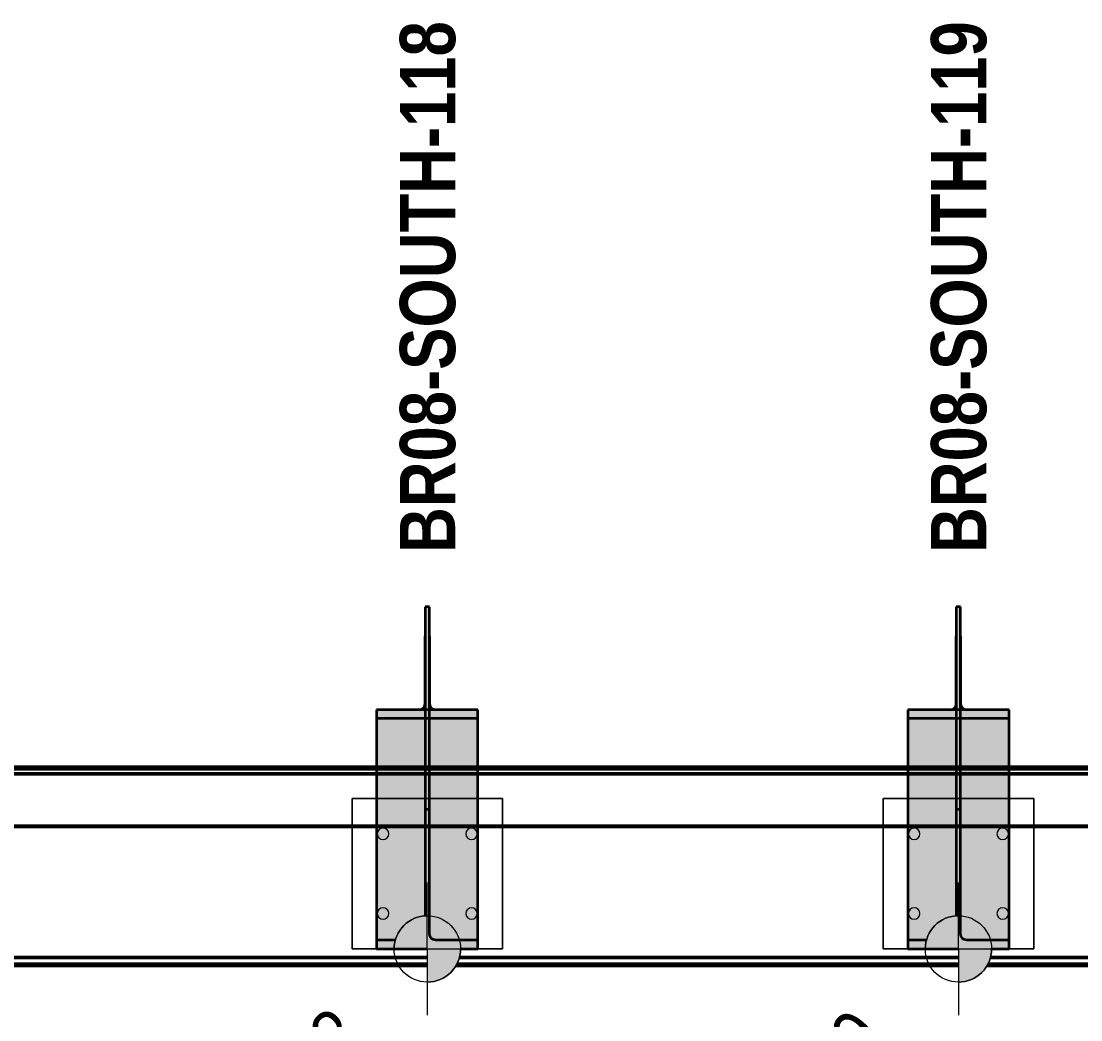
# Model space of a CAD drawing. Header units: metres. Extents: x 4 to 49, y -1186 to 3.
# Drawn here: x 21.344 to 23.738, y -1182.786 to -1180.531 of the extents above; entities that cross this region are included whole.
import ezdxf

# ---------------------------------------------------------------- set-up
doc = ezdxf.new("R2010")
doc.units = ezdxf.units.M
for name, color, linetype, lineweight in [('A-ANNO-NOTE', 7, 'Continuous', 9), ('A-GENM', 7, 'Continuous', 35), ('A-GENM-IDEN', 7, 'Continuous', 18), ('A-WALL', 7, 'Continuous', 50), ('S-FNDN-IDEN', 7, 'Continuous', 18), ('S-FSTN', 7, 'Continuous', 18)]:
    doc.layers.add(name, color=color, linetype=linetype, lineweight=lineweight)
doc.styles.add('Arial Narrow_4', font='ARIALN.TTF', dxfattribs={"height": 0.125})
doc.styles.add('Arial Narrow_B_1', font='ARIALNB.TTF', dxfattribs={"height": 0.125})

# ---------------------------------------------------------------- blocks, each defined once
blk = doc.blocks.new('Walls 2 - Walls 2-6845191-DRG-2873222 - SOUTHERN SCREEN POST - PLAN')
at = {"layer": 'A-WALL'}
for p, q in [((207.2997, 1205.0022), (241.7063, 1208.0124)), ((207.2999, 1205.0016), (241.7065, 1208.0118)), ((207.336, 1204.8866), (241.7388, 1207.8962)), ((207.3396, 1204.8752), (241.742, 1207.8851)), ((241.743, 1207.8815), (207.3406, 1204.872)), ((231.6783, 1207.4506), (232.8089, 1207.5495)), ((231.6786, 1207.4478), (232.8076, 1207.5465)), ((232.8031, 1207.5311), (231.6799, 1207.4328)), ((230.483, 1207.346), (231.6137, 1207.445)), ((230.4833, 1207.3432), (231.6123, 1207.442)), ((231.6078, 1207.4265), (230.4846, 1207.3282)), ((229.2877, 1207.2415), (230.4183, 1207.3404)), ((229.288, 1207.2386), (230.417, 1207.3374)), ((230.4125, 1207.3219), (229.2893, 1207.2237))]:
    blk.add_line(p, q, dxfattribs=at)
blk = doc.blocks.new('BR08_GEN_POST_0 - 610UB_BASE-V8-DRG-2873222 - SOUTHERN SCREEN POST - PLAN')
at = {"layer": 'A-GENM', "true_color": 0xc0c0c0}
for points in [[(0.005, 0.7066), (0.005, 0.7721), (-0.005, 0.7721), (-0.005, 0.7066)], [(0.019, 0.5402), (0.0159, 0.5406), (0.0129, 0.5416), (0.0103, 0.5432), (0.0081, 0.5453), (0.0064, 0.5478), (0.0054, 0.5506), (0.005, 0.5536), (0.005, 0.7066), (-0.005, 0.7066), (-0.0054, 0.5506), (-0.0064, 0.5478), (-0.0081, 0.5453), (-0.0103, 0.5432), (-0.0129, 0.5416), (-0.0159, 0.5406), (-0.019, 0.5402)], [(0.1145, 0.5209), (0.1145, 0.5402), (-0.1145, 0.5402), (-0.1145, 0.5209), (0.1069, 0.5209)]]:
    blk.add_hatch(color=9, dxfattribs=at).paths.add_polyline_path(points)
h = blk.add_hatch(color=9, dxfattribs=at)
h.paths.add_polyline_path([(0.1145, 0), (0.1145, 0.5209), (-0.1145, 0.5209), (-0.1145, 0), (0.1069, 0)])
h.paths.add_polyline_path([(-0.075, 0.0001), (-0.0746, 0.0083), (-0.0732, 0.0164), (-0.071, 0.0243), (-0.0679, 0.0319), (-0.064, 0.0391), (-0.0594, 0.0459), (-0.054, 0.0521), (-0.048, 0.0577), (-0.0414, 0.0626), (-0.0343, 0.0668), (-0.0268, 0.0701), (-0.019, 0.0726), (-0.0109, 0.0743), (-0.0027, 0.075), (0, 0.0746), (0, 0.0001), (-0.075, 0.0001)])
at = {"layer": 'A-GENM'}
for p, q in [((0.005, 0.7724), (-0.005, 0.7724)), ((-0.005, 0.7724), (-0.005, 0.7066)), ((-0.005, 0.771), (-0.005, 0.3148)), ((0.005, 0.7066), (0.005, 0.7724)), ((0.005, 0.3148), (0.005, 0.771)), ((-0.005, 0.5536), (-0.005, 0.7066)), ((0.005, 0.7066), (0.005, 0.5536)), ((-0.019, 0.5402), (-0.1145, 0.5402)), ((-0.1145, 0.5402), (-0.1145, 0.5209)), ((-0.1145, 0.5402), (-0.1145, 0.0199)), ((0.019, 0.5402), (-0.019, 0.5402)), ((0.1145, 0.5402), (0.019, 0.5402)), ((0.1145, 0.5209), (0.1145, 0.5402)), ((0.1145, 0.0199), (0.1145, 0.5402)), ((-0.1145, 0.5209), (0.1145, 0.5209)), ((-0.1145, 0.5209), (-0.1145, 0)), ((0.1145, 0), (0.1145, 0.5209)), ((-0.005, 0.3148), (-0.005, 0.0749)), ((0.005, 0.3148), (-0.005, 0.3148)), ((0.005, 0.0341), (0.005, 0.3148)), ((-0.1145, 0.0199), (-0.1145, 0)), ((-0.0723, 0.0199), (-0.1145, 0.0199)), ((-0.1145, 0), (0.0004, 0)), ((0.1145, 0.0199), (0.019, 0.0199)), ((0.075, 0), (0.1145, 0)), ((0.1145, 0), (0.1145, 0.0199))]:
    blk.add_line(p, q, dxfattribs=at)
at = {"layer": 'A-GENM', "flags": 128}
for points in [[(-0.019, 0.5402), (-0.0159, 0.5406), (-0.0129, 0.5416), (-0.0103, 0.5432), (-0.0081, 0.5453), (-0.0064, 0.5478), (-0.0054, 0.5506), (-0.005, 0.5536)], [(0.005, 0.5536), (0.0054, 0.5506), (0.0064, 0.5478), (0.0081, 0.5453), (0.0103, 0.5432), (0.0129, 0.5416), (0.0159, 0.5406), (0.019, 0.5402)], [(0.019, 0.0199), (0.0159, 0.0203), (0.0129, 0.0213), (0.0103, 0.023), (0.0081, 0.0253), (0.0064, 0.028), (0.0054, 0.031), (0.005, 0.0341)]]:
    blk.add_lwpolyline(points, dxfattribs=at)
blk = doc.blocks.new('BR08_GEN_POST_0 - 610UB_BASE-V9-DRG-2873222 - SOUTHERN SCREEN POST - PLAN')
at = {"layer": 'A-GENM', "true_color": 0xc0c0c0}
for points in [[(0.005, 0.7066), (0.005, 0.7721), (-0.005, 0.7721), (-0.005, 0.7066)], [(0.019, 0.5402), (0.0159, 0.5406), (0.0129, 0.5416), (0.0103, 0.5432), (0.0081, 0.5453), (0.0064, 0.5478), (0.0054, 0.5506), (0.005, 0.5536), (0.005, 0.7066), (-0.005, 0.7066), (-0.0054, 0.5506), (-0.0064, 0.5478), (-0.0081, 0.5453), (-0.0103, 0.5432), (-0.0129, 0.5416), (-0.0159, 0.5406), (-0.019, 0.5402)], [(0.1145, 0.5209), (0.1145, 0.5402), (-0.1145, 0.5402), (-0.1145, 0.5209)]]:
    blk.add_hatch(color=9, dxfattribs=at).paths.add_polyline_path(points)
h = blk.add_hatch(color=9, dxfattribs=at)
h.paths.add_polyline_path([(0, 0.0001), (-0.075, 0.0001), (-0.0746, 0.0083), (-0.0732, 0.0164), (-0.071, 0.0243), (-0.0679, 0.0319), (-0.064, 0.0391), (-0.0594, 0.0459), (-0.054, 0.0521), (-0.048, 0.0577), (-0.0414, 0.0626), (-0.0343, 0.0668), (-0.0258, 0.0705), (-0.019, 0.0726), (-0.0109, 0.0743), (-0.0027, 0.075), (0, 0.0746), (0, 0.0028)])
h.paths.add_polyline_path([(0.1145, 0), (0.1145, 0.5209), (-0.1145, 0.5209), (-0.1145, 0), (0.075, 0)])
at = {"layer": 'A-GENM'}
for p, q in [((0.005, 0.7724), (-0.005, 0.7724)), ((-0.005, 0.7724), (-0.005, 0.7066)), ((-0.005, 0.771), (-0.005, 0.3148)), ((0.005, 0.7066), (0.005, 0.7724)), ((0.005, 0.3148), (0.005, 0.771)), ((-0.005, 0.5536), (-0.005, 0.7066)), ((0.005, 0.7066), (0.005, 0.5536)), ((-0.019, 0.5402), (-0.1145, 0.5402)), ((-0.1145, 0.5402), (-0.1145, 0.5209)), ((-0.1145, 0.5402), (-0.1145, 0.0199)), ((0.019, 0.5402), (-0.019, 0.5402)), ((0.1145, 0.5402), (0.019, 0.5402)), ((0.1145, 0.5209), (0.1145, 0.5402)), ((0.1145, 0.0199), (0.1145, 0.5402)), ((-0.1145, 0.5209), (0.1145, 0.5209)), ((-0.1145, 0.5209), (-0.1145, 0)), ((0.1145, 0), (0.1145, 0.5209)), ((-0.005, 0.3148), (-0.005, 0.0749)), ((0.005, 0.3148), (-0.005, 0.3148)), ((0.005, 0.0341), (0.005, 0.3148)), ((-0.1145, 0.0199), (-0.1145, 0)), ((-0.0723, 0.0199), (-0.1145, 0.0199)), ((-0.1145, 0), (0.0005, 0)), ((0.1145, 0.0199), (0.019, 0.0199)), ((0.075, 0), (0.1145, 0)), ((0.1145, 0), (0.1145, 0.0199))]:
    blk.add_line(p, q, dxfattribs=at)
at = {"layer": 'A-GENM', "flags": 128}
for points in [[(-0.019, 0.5402), (-0.0159, 0.5406), (-0.0129, 0.5416), (-0.0103, 0.5432), (-0.0081, 0.5453), (-0.0064, 0.5478), (-0.0054, 0.5506), (-0.005, 0.5536)], [(0.005, 0.5536), (0.0054, 0.5506), (0.0064, 0.5478), (0.0081, 0.5453), (0.0103, 0.5432), (0.0129, 0.5416), (0.0159, 0.5406), (0.019, 0.5402)], [(0.019, 0.0199), (0.0159, 0.0203), (0.0129, 0.0213), (0.0103, 0.023), (0.0081, 0.0253), (0.0064, 0.028), (0.0054, 0.031), (0.005, 0.0341)]]:
    blk.add_lwpolyline(points, dxfattribs=at)
blk = doc.blocks.new('Canopy Post Column Base Plate-4 Hole - 25mm-V21-DRG-2873222 - SOUTHERN SCREEN POST - PLAN')
at = {"layer": 'S-FSTN'}
for p, q in [((0.17, 0.17), (-0.17, 0.17)), ((-0.17, 0.17), (-0.17, -0.0005)), ((-0.17, -0.0005), (-0.17, 0.17)), ((-0.17, 0.17), (0.17, 0.17)), ((0.17, -0.17), (0.17, 0.17)), ((0.17, 0.17), (0.17, -0.17)), ((-0.17, -0.075), (-0.17, -0.17)), ((-0.17, -0.17), (-0.17, -0.075)), ((-0.17, -0.17), (0.17, -0.17)), ((0.17, -0.17), (-0.17, -0.17))]:
    blk.add_line(p, q, dxfattribs=at)
for centre, start, end in [((-0.09, 0.1), 0, 180), ((-0.09, 0.1), 0, 180), ((-0.09, 0.1), 180, 360), ((-0.09, 0.1), 180, 360), ((0.09, 0.1), 0, 180), ((0.09, 0.1), 0, 180), ((0.09, 0.1), 180, 360), ((0.09, 0.1), 180, 360), ((-0.09, -0.1), 0, 180), ((-0.09, -0.1), 360, 180), ((0.09, -0.1), 0, 180), ((0.09, -0.1), 360, 180), ((-0.09, -0.1), 180, 360), ((-0.09, -0.1), 180, 360), ((0.09, -0.1), 180, 360), ((0.09, -0.1), 180, 360)]:
    blk.add_arc(centre, 0.013, start, end, dxfattribs=at)
blk = doc.blocks.new('Canopy Post Column Base Plate-4 Hole - 25mm-V22-DRG-2873222 - SOUTHERN SCREEN POST - PLAN')
at = {"layer": 'S-FSTN'}
for p, q in [((0.17, 0.17), (-0.17, 0.17)), ((-0.17, 0.17), (-0.17, -0.0004)), ((-0.17, -0.0004), (-0.17, 0.17)), ((-0.17, 0.17), (0.17, 0.17)), ((0.17, -0.17), (0.17, 0.17)), ((0.17, 0.17), (0.17, -0.17)), ((-0.17, -0.075), (-0.17, -0.17)), ((-0.17, -0.17), (-0.17, -0.075)), ((-0.17, -0.17), (0.17, -0.17)), ((0.17, -0.17), (-0.17, -0.17))]:
    blk.add_line(p, q, dxfattribs=at)
for centre, start, end in [((-0.09, 0.1), 0, 180), ((-0.09, 0.1), 0, 180), ((-0.09, 0.1), 180, 360), ((-0.09, 0.1), 180, 360), ((0.09, 0.1), 0, 180), ((0.09, 0.1), 0, 180), ((0.09, 0.1), 180, 360), ((0.09, 0.1), 180, 360), ((-0.09, -0.1), 0, 180), ((-0.09, -0.1), 360, 180), ((0.09, -0.1), 0, 180), ((0.09, -0.1), 360, 180), ((-0.09, -0.1), 180, 360), ((-0.09, -0.1), 180, 360), ((0.09, -0.1), 180, 360), ((0.09, -0.1), 180, 360)]:
    blk.add_arc(centre, 0.013, start, end, dxfattribs=at)

msp = doc.modelspace()

# ---------------------------------------------------------------- hatches: boundary and pattern name
at = {"layer": 'A-ANNO-NOTE', "lineweight": 5, "true_color": 0x808080}
for points in [[(22.2618, -1182.6263), (22.2618, -1182.5513), (22.2536, -1182.5517), (22.2455, -1182.5531), (22.2376, -1182.5553), (22.23, -1182.5584), (22.2227, -1182.5622), (22.216, -1182.5669), (22.2098, -1182.5723), (22.2042, -1182.5783), (22.1993, -1182.5849), (22.1951, -1182.592), (22.1918, -1182.5995), (22.1893, -1182.6073), (22.1876, -1182.6153), (22.1869, -1182.6235), (22.1868, -1182.6263), (22.2163, -1182.6263)], [(23.4617, -1182.6263), (23.4617, -1182.5513), (23.4535, -1182.5517), (23.4454, -1182.5531), (23.4359, -1182.5559), (23.4299, -1182.5584), (23.4226, -1182.5623), (23.4159, -1182.5669), (23.4096, -1182.5723), (23.404, -1182.5783), (23.3991, -1182.5849), (23.395, -1182.592), (23.3916, -1182.5995), (23.3891, -1182.6073), (23.3875, -1182.6154), (23.3867, -1182.6235), (23.3867, -1182.6263), (23.4359, -1182.6263)], [(22.2618, -1182.7013), (22.27, -1182.7008), (22.2781, -1182.6995), (22.286, -1182.6972), (22.2937, -1182.6942), (22.3009, -1182.6903), (22.3077, -1182.6856), (22.3139, -1182.6803), (22.3195, -1182.6742), (22.3244, -1182.6676), (22.3285, -1182.6606), (22.3319, -1182.6531), (22.3344, -1182.6452), (22.336, -1182.6372), (22.3368, -1182.629), (22.3368, -1182.6263), (22.2618, -1182.6263), (22.2618, -1182.6547)], [(23.4617, -1182.7013), (23.4699, -1182.7008), (23.478, -1182.6995), (23.4859, -1182.6973), (23.4935, -1182.6942), (23.5008, -1182.6903), (23.5075, -1182.6856), (23.5137, -1182.6803), (23.5193, -1182.6742), (23.5242, -1182.6677), (23.5284, -1182.6606), (23.5317, -1182.6531), (23.5343, -1182.6452), (23.5359, -1182.6372), (23.5366, -1182.629), (23.5367, -1182.6263), (23.4617, -1182.6263), (23.4617, -1182.6547)]]:
    msp.add_hatch(color=8, dxfattribs=at).paths.add_polyline_path(points)

# ---------------------------------------------------------------- linework, layer by layer
at = {"layer": 'A-ANNO-NOTE', "color": 8, "lineweight": 18, "true_color": 0x808080}
for p, q in [((22.2618, -1182.6263), (22.2618, -1182.4763)), ((23.4617, -1182.6263), (23.4617, -1182.4763)), ((22.2618, -1182.6263), (22.1118, -1182.6263)), ((22.2618, -1182.6263), (22.2618, -1182.7763)), ((22.2618, -1182.6263), (22.4118, -1182.6263)), ((23.4617, -1182.6263), (23.3117, -1182.6263)), ((23.4617, -1182.6263), (23.4617, -1182.7763)), ((23.4617, -1182.6263), (23.6117, -1182.6263))]:
    msp.add_line(p, q, dxfattribs=at)
for centre in [(22.2618, -1182.6263), (23.4617, -1182.6263)]:
    msp.add_circle(centre, 0.075, dxfattribs=at)
for centre, start, end in [((22.2618, -1182.6263), 90, 180), ((23.4617, -1182.6263), 90, 180), ((22.2618, -1182.6263), 270, 0), ((23.4617, -1182.6263), 270, 360)]:
    msp.add_arc(centre, 0.075, start, end, dxfattribs=at)

# ---------------------------------------------------------------- block references
at = {"layer": 'A-GENM', "rotation": 359.9995443855516}
for name, p in [('BR08_GEN_POST_0 - 610UB_BASE-V8-DRG-2873222 - SOUTHERN SCREEN POST - PLAN', (22.2618, -1182.6263)), ('BR08_GEN_POST_0 - 610UB_BASE-V9-DRG-2873222 - SOUTHERN SCREEN POST - PLAN', (23.4617, -1182.6263))]:
    msp.add_blockref(name, p, dxfattribs=at)
at = {"layer": 'A-WALL', "rotation": 175.0000000000005}
msp.add_blockref('Walls 2 - Walls 2-6845191-DRG-2873222 - SOUTHERN SCREEN POST - PLAN', (358.2948, 0), dxfattribs=at)
at = {"layer": 'S-FSTN', "rotation": 89.99954438580791}
for name, p in [('Canopy Post Column Base Plate-4 Hole - 25mm-V22-DRG-2873222 - SOUTHERN SCREEN POST - PLAN', (22.2618, -1182.4563)), ('Canopy Post Column Base Plate-4 Hole - 25mm-V21-DRG-2873222 - SOUTHERN SCREEN POST - PLAN', (23.4617, -1182.4563))]:
    msp.add_blockref(name, p, dxfattribs=at)

# ---------------------------------------------------------------- next in the draw order: texts
at = {"layer": 'A-GENM-IDEN', "lineweight": 9, "char_height": 0.125, "attachment_point": 1, "rotation": 90, "style": 'Arial Narrow_B_1', "bg_fill": 3, "box_fill_scale": 1, "bg_fill_color": 256, "bg_fill_true_color": 13158600, "bg_fill_transparency": 0}
for s, insert in [('BR08-SOUTH-118', (22.1998, -1181.7318)), ('BR08-SOUTH-119', (23.3996, -1181.7318))]:
    msp.add_mtext(s, dxfattribs=dict(at, insert=insert))
at = {"layer": 'S-FNDN-IDEN', "lineweight": 9, "char_height": 0.125, "attachment_point": 1, "rotation": 45, "style": 'Arial Narrow_4', "bg_fill": 3, "box_fill_scale": 1, "bg_fill_color": 256, "bg_fill_true_color": 13158600, "bg_fill_transparency": 0}
for s, insert in [('SOP-BP-118', (21.4571, -1183.336)), ('SOP-BP-119', (22.6341, -1183.3391))]:
    msp.add_mtext(s, dxfattribs=dict(at, insert=insert))

doc.saveas('drawing.dxf')
